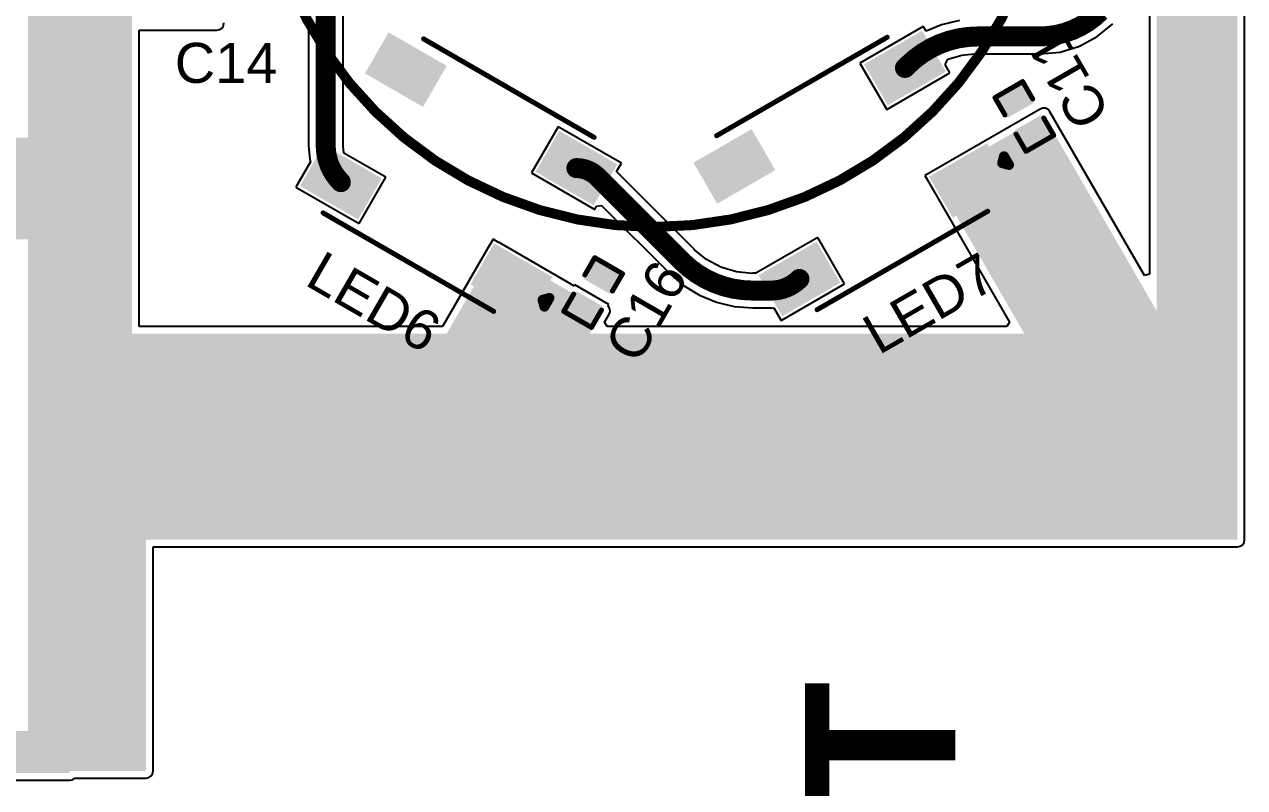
# Model space of a CAD drawing. Header units: inches. Extents: x 0 to 446, y -21 to 70.
# Drawn here: x 29.02 to 59.99, y 0.22 to 19.6 of the extents above; entities that cross this region are included whole.
import ezdxf

# ---------------------------------------------------------------- set-up
doc = ezdxf.new("R2010")
doc.units = ezdxf.units.IN
for name, color, linetype in [('Deimensions', 6, 'Continuous'), ('Top Layer', 1, 'Continuous'), ('Top Overlay', 2, 'Continuous'), ('Top Paste', 8, 'Continuous'), ('Top Solder', 216, 'Continuous')]:
    doc.layers.add(name, color=color, linetype=linetype)
doc.styles.add('Arial', font='', dxfattribs={"height": 0.2})
doc.styles.add('Arial_Bold', font='', dxfattribs={"height": 0.2})
doc.styles.get('Arial').set_extended_font_data('Arial')
doc.styles.get('Arial_Bold').set_extended_font_data('Arial', bold=True)

msp = doc.modelspace()

# ---------------------------------------------------------------- hatches: boundary and pattern name
at = {"layer": 'Top Layer'}
for points in [[(29.106, 9.769), (31.746, 9.769), (31.746, 53.522), (29.106, 53.522)], [(57.759, 9.826), (59.813, 9.826), (59.813, 39.494), (57.759, 39.494)], [(39.1, 17.643), (37.801, 18.393), (38.301, 19.259), (39.6, 18.509)], [(52.272, 18.436), (50.973, 17.686), (50.473, 18.552), (51.772, 19.302)], [(53.779, 17.708), (54.329, 18.025), (54.557, 17.629), (54.007, 17.312)], [(58.161, 11.636), (54.894, 17.294), (52.123, 15.694), (55.39, 10.036)], [(54.249, 16.894), (54.799, 17.211), (55.027, 16.816), (54.477, 16.498)], [(43.431, 15.143), (42.131, 15.893), (42.631, 16.759), (43.931, 16.009)], [(47.942, 15.936), (46.643, 15.186), (46.143, 16.052), (47.442, 16.802)], [(23.561, 14.146), (31.746, 14.146), (31.746, 16.723), (23.561, 16.723)], [(53.922, 15.578), (52.623, 14.828), (52.123, 15.694), (53.422, 16.444)], [(36.651, 16.402), (37.95, 15.652), (37.45, 14.786), (36.151, 15.536)], [(47.793, 13.194), (49.092, 13.944), (49.592, 13.078), (48.293, 12.328)], [(42.354, 9.989), (43.705, 12.329), (40.981, 13.902), (39.63, 11.562)], [(41.781, 12.286), (40.481, 13.036), (40.981, 13.902), (42.281, 13.152)], [(43.53, 13.554), (44.08, 13.237), (43.851, 12.841), (43.301, 13.159)], [(43.06, 12.741), (43.61, 12.423), (43.381, 12.027), (42.831, 12.345)], [(59.813, 11.75), (29.106, 11.75), (29.106, 6.517), (59.813, 6.517)], [(29.106, 0.644), (32.106, 0.644), (32.106, 7.667), (29.106, 7.667)], [(23.057, 0.587), (30.169, 0.587), (30.169, 1.66), (23.057, 1.66)]]:
    msp.add_hatch(color=1, dxfattribs=at).paths.add_polyline_path(points)
at = {"layer": 'Top Paste'}
for points in [[(39.1, 17.643), (37.801, 18.393), (38.301, 19.259), (39.6, 18.509)], [(52.272, 18.436), (50.973, 17.686), (50.473, 18.552), (51.772, 19.302)], [(53.779, 17.708), (54.329, 18.025), (54.557, 17.629), (54.007, 17.312)], [(54.249, 16.894), (54.799, 17.211), (55.027, 16.816), (54.477, 16.498)], [(43.431, 15.143), (42.131, 15.893), (42.631, 16.759), (43.931, 16.009)], [(47.942, 15.936), (46.643, 15.186), (46.143, 16.052), (47.442, 16.802)], [(53.922, 15.578), (52.623, 14.828), (52.123, 15.694), (53.422, 16.444)], [(36.651, 16.402), (37.95, 15.652), (37.45, 14.786), (36.151, 15.536)], [(47.793, 13.194), (49.092, 13.944), (49.592, 13.078), (48.293, 12.328)], [(41.781, 12.286), (40.481, 13.036), (40.981, 13.902), (42.281, 13.152)], [(43.53, 13.554), (44.08, 13.237), (43.851, 12.841), (43.301, 13.159)], [(43.06, 12.741), (43.61, 12.423), (43.381, 12.027), (42.831, 12.345)]]:
    msp.add_hatch(color=8, dxfattribs=at).paths.add_polyline_path(points)
at = {"layer": 'Top Solder'}
for points in [[(39.138, 17.505), (37.663, 18.356), (38.264, 19.398), (39.739, 18.547)], [(52.411, 18.399), (50.936, 17.547), (50.334, 18.589), (51.809, 19.441)], [(53.697, 17.73), (54.351, 18.107), (54.639, 17.607), (53.985, 17.23)], [(54.167, 16.916), (54.821, 17.293), (55.109, 16.794), (54.455, 16.416)], [(43.468, 15.005), (41.993, 15.856), (42.594, 16.898), (44.069, 16.047)], [(48.081, 15.899), (46.606, 15.047), (46.004, 16.089), (47.479, 16.941)], [(36.614, 16.54), (38.089, 15.689), (37.488, 14.647), (36.013, 15.498)], [(54.061, 15.541), (52.586, 14.689), (51.984, 15.731), (53.459, 16.583)], [(41.818, 12.147), (40.343, 12.998), (40.944, 14.04), (42.419, 13.189)], [(47.654, 13.231), (49.129, 14.083), (49.731, 13.041), (48.256, 12.189)], [(43.508, 13.636), (44.162, 13.259), (43.873, 12.759), (43.219, 13.137)], [(43.038, 12.823), (43.692, 12.445), (43.403, 11.945), (42.749, 12.323)]]:
    msp.add_hatch(color=216, dxfattribs=at).paths.add_polyline_path(points)

# ---------------------------------------------------------------- linework, layer by layer
at = {"layer": 'Deimensions'}
msp.add_lwpolyline([(55, 24.456, 0.254, 0.254, 1), (35, 24.456, 0.254, 0.254, 1)], format="xyseb", close=True, dxfattribs=at)
at = {"layer": 'Top Layer'}
for p, q in [((57.577, 26.025), (57.577, 13.254)), ((59.994, 11.75), (59.994, 26.206)), ((36.227, 21.028), (36.227, 16.519)), ((37.108, 16.519), (37.108, 21.028)), ((34.029, 19.508), (34.068, 19.567)), ((34.068, 19.567), (34.082, 19.637)), ((51.837, 19.545), (50.23, 18.617)), ((51.907, 19.424), (51.837, 19.545)), ((52.303, 19.589), (51.907, 19.424)), ((52.758, 19.698), (52.303, 19.589)), ((56.252, 19.29), (56.648, 19.614)), ((31.927, 11.931), (31.927, 19.455)), ((31.927, 19.455), (33.901, 19.455)), ((33.901, 19.455), (33.97, 19.469)), ((33.97, 19.469), (34.029, 19.508)), ((55.8, 19.048), (56.252, 19.29)), ((54.8, 18.849), (55.31, 18.899)), ((55.31, 18.899), (55.8, 19.048)), ((50.23, 18.617), (50.908, 17.443)), ((52.392, 18.584), (52.464, 18.713)), ((52.464, 18.713), (52.814, 18.819)), ((52.814, 18.819), (53.205, 18.857)), ((53.205, 18.857), (53.225, 18.853)), ((53.225, 18.853), (54.8, 18.853)), ((54.8, 18.853), (54.8, 18.849)), ((50.908, 17.443), (52.515, 18.371)), ((52.515, 18.371), (52.392, 18.584)), ((54.803, 17.451), (52.033, 15.851)), ((54.87, 17.474), (54.803, 17.451)), ((54.941, 17.469), (54.87, 17.474)), ((55.004, 17.438), (54.941, 17.469)), ((55.051, 17.384), (55.004, 17.438)), ((57.455, 13.221), (55.051, 17.384)), ((42.566, 17.002), (41.889, 15.828)), ((44.173, 16.075), (42.566, 17.002)), ((36.227, 16.519), (36.227, 16.519)), ((36.227, 16.519), (36.261, 16.178)), ((37.106, 16.509), (37.108, 16.519)), ((37.129, 16.331), (37.106, 16.509)), ((36.28, 16.114), (35.908, 15.47)), ((36.261, 16.178), (36.28, 16.114)), ((38.193, 15.717), (37.129, 16.331)), ((41.889, 15.828), (43.496, 14.901)), ((44.052, 15.865), (44.173, 16.075)), ((46.021, 13.896), (44.052, 15.865)), ((52.019, 15.839), (51.88, 15.759)), ((52.033, 15.851), (52.019, 15.839)), ((37.515, 14.543), (38.193, 15.717)), ((51.88, 15.759), (51.96, 15.62)), ((51.96, 15.62), (51.966, 15.603)), ((51.966, 15.603), (54.023, 12.041)), ((35.908, 15.47), (37.515, 14.543)), ((43.496, 14.901), (43.544, 14.985)), ((43.544, 14.985), (43.67, 15.002)), ((43.67, 15.002), (45.399, 13.274)), ((40.824, 13.992), (39.635, 11.931)), ((40.836, 14.006), (40.824, 13.992)), ((40.916, 14.144), (40.836, 14.006)), ((41.055, 14.064), (40.916, 14.144)), ((41.072, 14.059), (41.055, 14.064)), ((42.98, 12.957), (41.072, 14.059)), ((41.072, 14.059), (41.072, 14.059)), ((49.157, 14.187), (47.589, 13.281)), ((49.835, 13.013), (49.157, 14.187)), ((46.032, 13.879), (46.021, 13.896)), ((46.336, 13.63), (46.032, 13.879)), ((46.7, 13.436), (46.336, 13.63)), ((47.095, 13.316), (46.7, 13.436)), ((45.399, 13.274), (45.398, 13.273)), ((45.398, 13.273), (45.754, 12.969)), ((47.486, 13.277), (47.095, 13.316)), ((47.506, 13.281), (47.486, 13.277)), ((47.589, 13.281), (47.506, 13.281)), ((48.228, 12.085), (49.835, 13.013)), ((57.577, 13.254), (57.455, 13.221)), ((42.995, 12.983), (42.98, 12.957)), ((43.853, 12.488), (42.995, 12.983)), ((45.754, 12.969), (46.153, 12.725)), ((46.153, 12.725), (46.585, 12.546)), ((43.833, 12.454), (43.853, 12.488)), ((43.849, 12.439), (43.833, 12.454)), ((43.88, 12.376), (43.849, 12.439)), ((46.585, 12.546), (47.04, 12.437)), ((47.04, 12.437), (47.506, 12.4)), ((47.506, 12.4), (47.506, 12.401)), ((47.506, 12.401), (47.98, 12.401)), ((47.98, 12.397), (48.043, 12.405)), ((47.98, 12.401), (47.98, 12.397)), ((48.043, 12.405), (48.228, 12.085)), ((43.748, 12.041), (43.862, 12.238)), ((43.862, 12.238), (43.885, 12.305)), ((43.885, 12.305), (43.88, 12.376)), ((39.635, 11.931), (31.927, 11.931)), ((43.812, 11.931), (43.748, 12.041)), ((53.959, 11.931), (43.812, 11.931)), ((54.023, 12.041), (53.959, 11.931)), ((59.994, 6.517), (59.994, 11.75)), ((59.981, 6.448), (59.994, 6.517)), ((32.287, 0.644), (32.287, 6.336)), ((32.287, 6.336), (59.813, 6.336)), ((59.813, 6.336), (59.883, 6.35)), ((59.883, 6.35), (59.941, 6.389)), ((59.941, 6.389), (59.981, 6.448)), ((32.273, 0.574), (32.287, 0.644)), ((23.057, 0.405), (30.169, 0.405)), ((30.169, 0.405), (30.238, 0.419)), ((30.238, 0.419), (30.297, 0.458)), ((30.297, 0.458), (30.3, 0.462)), ((30.3, 0.462), (32.106, 0.462)), ((32.106, 0.462), (32.175, 0.476)), ((32.175, 0.476), (32.234, 0.515)), ((32.234, 0.515), (32.273, 0.574))]:
    msp.add_line(p, q, dxfattribs=at)
for points in [[(36.667, 16.519, 0.508, 0.508, 0), (36.667, 21.956, 0.508, 0.508, 0)], [(56.333, 19.929, 0.508, 0.508, -0.198912), (54.8, 19.294, 0.508, 0.508, 0)], [(51.429, 18.55, 0.508, 0.508, -0.198912), (53.225, 19.294, 0.508, 0.508, 0)], [(53.225, 19.294, 0.508, 0.508, 0), (54.8, 19.294, 0.508, 0.508, 0)], [(51.373, 18.494, 0.508, 0.508, 0), (51.429, 18.55, 0.508, 0.508, 0)], [(37.051, 15.594, 0.508, 0.508, -0.198912), (36.667, 16.519, 0.508, 0.508, 0)], [(43.031, 15.951, 0.508, 0.508, -0.198912), (43.564, 15.731, 0.508, 0.508, 0)], [(43.564, 15.731, 0.508, 0.508, 0), (45.71, 13.585, 0.508, 0.508, 0)], [(47.506, 12.841, 0.508, 0.508, -0.198912), (45.71, 13.585, 0.508, 0.508, 0)], [(48.693, 13.136, 0.508, 0.508, -0.198912), (47.98, 12.841, 0.508, 0.508, 0)], [(47.506, 12.841, 0.508, 0.508, 0), (47.98, 12.841, 0.508, 0.508, 0)]]:
    msp.add_lwpolyline(points, format="xyseb", dxfattribs=at)
for points in [[(53.098, 19.294, 0.254, 0.254, 1), (53.352, 19.294, 0.254, 0.254, 1)], [(53.098, 19.294, 0.254, 0.254, 1), (53.352, 19.294, 0.254, 0.254, 1)], [(54.673, 19.294, 0.254, 0.254, 1), (54.927, 19.294, 0.254, 0.254, 1)], [(54.673, 19.294, 0.254, 0.254, 1), (54.927, 19.294, 0.254, 0.254, 1)], [(51.246, 18.494, 0.254, 0.254, 1), (51.5, 18.494, 0.254, 0.254, 1)], [(51.302, 18.55, 0.254, 0.254, 1), (51.556, 18.55, 0.254, 0.254, 1)], [(51.302, 18.55, 0.254, 0.254, 1), (51.556, 18.55, 0.254, 0.254, 1)], [(36.54, 16.519, 0.254, 0.254, 1), (36.794, 16.519, 0.254, 0.254, 1)], [(36.54, 16.519, 0.254, 0.254, 1), (36.794, 16.519, 0.254, 0.254, 1)], [(42.904, 15.951, 0.254, 0.254, 1), (43.158, 15.951, 0.254, 0.254, 1)], [(36.924, 15.594, 0.254, 0.254, 1), (37.178, 15.594, 0.254, 0.254, 1)], [(43.437, 15.731, 0.254, 0.254, 1), (43.691, 15.731, 0.254, 0.254, 1)], [(43.437, 15.731, 0.254, 0.254, 1), (43.691, 15.731, 0.254, 0.254, 1)], [(45.583, 13.585, 0.254, 0.254, 1), (45.837, 13.585, 0.254, 0.254, 1)], [(45.583, 13.585, 0.254, 0.254, 1), (45.837, 13.585, 0.254, 0.254, 1)], [(48.566, 13.136, 0.254, 0.254, 1), (48.82, 13.136, 0.254, 0.254, 1)], [(47.379, 12.841, 0.254, 0.254, 1), (47.633, 12.841, 0.254, 0.254, 1)], [(47.379, 12.841, 0.254, 0.254, 1), (47.633, 12.841, 0.254, 0.254, 1)], [(47.853, 12.841, 0.254, 0.254, 1), (48.107, 12.841, 0.254, 0.254, 1)], [(47.853, 12.841, 0.254, 0.254, 1), (48.107, 12.841, 0.254, 0.254, 1)]]:
    msp.add_lwpolyline(points, format="xyseb", close=True, dxfattribs=at)
at = {"layer": 'Top Overlay'}
for points in [[(39.151, 19.232, 0.127, 0.127, 0), (43.481, 16.732, 0.127, 0.127, 0)], [(46.592, 16.774, 0.127, 0.127, 0), (50.922, 19.274, 0.127, 0.127, 0)], [(53.657, 17.74, 0.127, 0.127, 0), (54.361, 18.147, 0.127, 0.127, 0)], [(54.361, 18.147, 0.127, 0.127, 0), (54.615, 17.707, 0.127, 0.127, 0)], [(53.657, 17.74, 0.127, 0.127, 0), (53.911, 17.3, 0.127, 0.127, 0)], [(54.895, 17.223, 0.127, 0.127, 0), (55.149, 16.783, 0.127, 0.127, 0)], [(54.191, 16.817, 0.127, 0.127, 0), (54.445, 16.377, 0.127, 0.127, 0)], [(54.445, 16.377, 0.127, 0.127, 0), (55.149, 16.783, 0.127, 0.127, 0)], [(53.84, 16.078, 0.254, 0.254, 0), (53.887, 16.251, 0.254, 0.254, 0)], [(53.84, 16.078, 0.254, 0.254, 0), (54.014, 16.031, 0.254, 0.254, 0)], [(53.887, 16.251, 0.254, 0.254, 0), (54.014, 16.031, 0.254, 0.254, 0)], [(36.6, 14.813, 0.127, 0.127, 0), (40.931, 12.313, 0.127, 0.127, 0)], [(49.143, 12.356, 0.127, 0.127, 0), (53.473, 14.856, 0.127, 0.127, 0)], [(43.243, 13.236, 0.127, 0.127, 0), (43.497, 13.676, 0.127, 0.127, 0)], [(43.497, 13.676, 0.127, 0.127, 0), (44.201, 13.27, 0.127, 0.127, 0)], [(43.947, 12.83, 0.127, 0.127, 0), (44.201, 13.27, 0.127, 0.127, 0)], [(42.172, 12.606, 0.254, 0.254, 0), (42.346, 12.653, 0.254, 0.254, 0)], [(42.172, 12.606, 0.254, 0.254, 0), (42.219, 12.433, 0.254, 0.254, 0)], [(42.219, 12.433, 0.254, 0.254, 0), (42.346, 12.653, 0.254, 0.254, 0)], [(42.71, 12.312, 0.127, 0.127, 0), (42.964, 12.752, 0.127, 0.127, 0)], [(43.414, 11.906, 0.127, 0.127, 0), (43.668, 12.346, 0.127, 0.127, 0)], [(42.71, 12.312, 0.127, 0.127, 0), (43.414, 11.906, 0.127, 0.127, 0)]]:
    msp.add_lwpolyline(points, format="xyseb", dxfattribs=at)
for points in [[(39.12, 19.232, 0.0635, 0.0635, 1), (39.183, 19.232, 0.0635, 0.0635, 1)], [(50.891, 19.274, 0.0635, 0.0635, 1), (50.954, 19.274, 0.0635, 0.0635, 1)], [(54.329, 18.147, 0.0635, 0.0635, 1), (54.393, 18.147, 0.0635, 0.0635, 1)], [(54.329, 18.147, 0.0635, 0.0635, 1), (54.393, 18.147, 0.0635, 0.0635, 1)], [(53.626, 17.74, 0.0635, 0.0635, 1), (53.689, 17.74, 0.0635, 0.0635, 1)], [(53.626, 17.74, 0.0635, 0.0635, 1), (53.689, 17.74, 0.0635, 0.0635, 1)], [(54.583, 17.707, 0.0635, 0.0635, 1), (54.647, 17.707, 0.0635, 0.0635, 1)], [(53.88, 17.3, 0.0635, 0.0635, 1), (53.943, 17.3, 0.0635, 0.0635, 1)], [(54.863, 17.223, 0.0635, 0.0635, 1), (54.926, 17.223, 0.0635, 0.0635, 1)], [(43.45, 16.732, 0.0635, 0.0635, 1), (43.513, 16.732, 0.0635, 0.0635, 1)], [(46.56, 16.774, 0.0635, 0.0635, 1), (46.624, 16.774, 0.0635, 0.0635, 1)], [(54.159, 16.817, 0.0635, 0.0635, 1), (54.222, 16.817, 0.0635, 0.0635, 1)], [(55.117, 16.783, 0.0635, 0.0635, 1), (55.18, 16.783, 0.0635, 0.0635, 1)], [(55.117, 16.783, 0.0635, 0.0635, 1), (55.18, 16.783, 0.0635, 0.0635, 1)], [(54.413, 16.377, 0.0635, 0.0635, 1), (54.476, 16.377, 0.0635, 0.0635, 1)], [(54.413, 16.377, 0.0635, 0.0635, 1), (54.476, 16.377, 0.0635, 0.0635, 1)], [(53.777, 16.078, 0.127, 0.127, 1), (53.904, 16.078, 0.127, 0.127, 1)], [(53.777, 16.078, 0.127, 0.127, 1), (53.904, 16.078, 0.127, 0.127, 1)], [(53.823, 16.251, 0.127, 0.127, 1), (53.95, 16.251, 0.127, 0.127, 1)], [(53.823, 16.251, 0.127, 0.127, 1), (53.95, 16.251, 0.127, 0.127, 1)], [(53.95, 16.031, 0.127, 0.127, 1), (54.077, 16.031, 0.127, 0.127, 1)], [(53.95, 16.031, 0.127, 0.127, 1), (54.077, 16.031, 0.127, 0.127, 1)], [(36.569, 14.813, 0.0635, 0.0635, 1), (36.632, 14.813, 0.0635, 0.0635, 1)], [(53.441, 14.856, 0.0635, 0.0635, 1), (53.505, 14.856, 0.0635, 0.0635, 1)], [(43.466, 13.676, 0.0635, 0.0635, 1), (43.529, 13.676, 0.0635, 0.0635, 1)], [(43.466, 13.676, 0.0635, 0.0635, 1), (43.529, 13.676, 0.0635, 0.0635, 1)], [(44.169, 13.27, 0.0635, 0.0635, 1), (44.233, 13.27, 0.0635, 0.0635, 1)], [(44.169, 13.27, 0.0635, 0.0635, 1), (44.233, 13.27, 0.0635, 0.0635, 1)], [(43.212, 13.236, 0.0635, 0.0635, 1), (43.275, 13.236, 0.0635, 0.0635, 1)], [(42.109, 12.606, 0.127, 0.127, 1), (42.236, 12.606, 0.127, 0.127, 1)], [(42.109, 12.606, 0.127, 0.127, 1), (42.236, 12.606, 0.127, 0.127, 1)], [(42.282, 12.653, 0.127, 0.127, 1), (42.409, 12.653, 0.127, 0.127, 1)], [(42.282, 12.653, 0.127, 0.127, 1), (42.409, 12.653, 0.127, 0.127, 1)], [(42.932, 12.752, 0.0635, 0.0635, 1), (42.996, 12.752, 0.0635, 0.0635, 1)], [(43.915, 12.83, 0.0635, 0.0635, 1), (43.979, 12.83, 0.0635, 0.0635, 1)], [(42.155, 12.433, 0.127, 0.127, 1), (42.282, 12.433, 0.127, 0.127, 1)], [(42.155, 12.433, 0.127, 0.127, 1), (42.282, 12.433, 0.127, 0.127, 1)], [(43.636, 12.346, 0.0635, 0.0635, 1), (43.7, 12.346, 0.0635, 0.0635, 1)], [(49.111, 12.356, 0.0635, 0.0635, 1), (49.175, 12.356, 0.0635, 0.0635, 1)], [(40.899, 12.313, 0.0635, 0.0635, 1), (40.962, 12.313, 0.0635, 0.0635, 1)], [(42.678, 12.312, 0.0635, 0.0635, 1), (42.742, 12.312, 0.0635, 0.0635, 1)], [(42.678, 12.312, 0.0635, 0.0635, 1), (42.742, 12.312, 0.0635, 0.0635, 1)], [(43.382, 11.906, 0.0635, 0.0635, 1), (43.446, 11.906, 0.0635, 0.0635, 1)], [(43.382, 11.906, 0.0635, 0.0635, 1), (43.446, 11.906, 0.0635, 0.0635, 1)]]:
    msp.add_lwpolyline(points, format="xyseb", close=True, dxfattribs=at)

# ---------------------------------------------------------------- texts
for s, height, rotation, style, p in [('C11', 1.016, 120, 'Arial', (56.611, 17.333)), ('LED6', 1.016, 330, 'Arial', (36.103, 13.003)), ('LED7', 1.016, 30, 'Arial', (50.707, 11.192)), ('C16', 1.016, 60, 'Arial', (44.589, 10.937)), ('INPUT', 3.81, 90, 'Arial_Bold', (52.647, -13.04))]:
    msp.add_text(s, height=height, rotation=rotation, dxfattribs=dict(at, style=style)).set_placement(p)
at = {"layer": 'Top Overlay', "style": 'Arial'}
msp.add_text('C14', height=1.016, dxfattribs=at).set_placement((32.835, 18.115))

doc.saveas('drawing.dxf')
